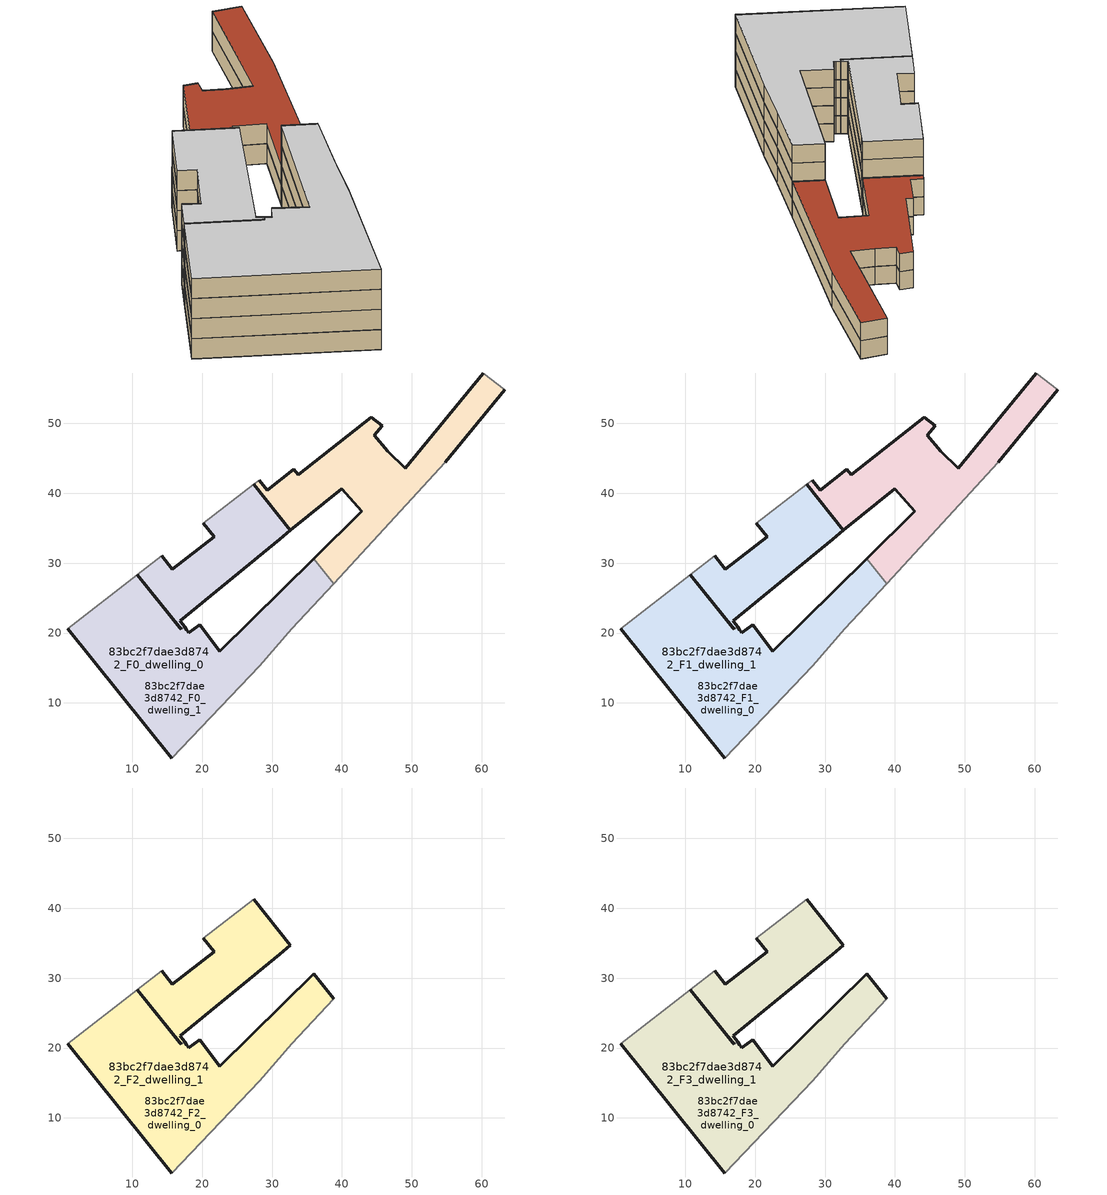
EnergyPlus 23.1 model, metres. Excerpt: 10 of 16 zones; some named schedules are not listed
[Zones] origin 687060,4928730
83bc2f7dae3d8742_F0_dwelling_0
 floor ground (EU_floor_Construction): 28.24,15.36 32.85,20.59 38.82,27.07 35.95,30.63 22.53,17.43 19.67,21.21 18.06,20.07 17.98,20.19 17.8,20.43 17.48,20.89 17.02,20.52 16.83,20.75 16.83,20.76 10.72,28.34 0.78,20.61 15.67,2.12 z0; 31.08,33.46 32.64,34.73 27.36,41.29 20.17,35.7 21.7,33.77 15.69,29.12 14.19,31.05 10.72,28.34 16.82,20.77 16.83,20.76 17.02,20.52 17.48,20.89 16.96,21.63 16.88,21.75 z0; 16.83,20.76 16.82,20.77 10.72,28.34 z0
 wall outside (EU_wall_Construction): 17.48,20.89 17.81,20.43 17.98,20.19 18.06,20.07 19.67,21.21 22.54,17.43 35.95,30.63 / 15.67,2.12 0.79,20.61 / 10.72,28.34 17.02,20.52 z0:3
 wall adiabatic (EU_wall_Construction): 38.82,27.07 32.85,20.59 28.24,15.36 15.67,2.12 / 0.79,20.61 10.72,28.34 z0:3
 wall to 83bc2f7dae3d8742_F0_dwelling_1 (EU_wall_Construction): 17.02,20.52 17.48,20.89 z0:3
 wall to 83bc2f7dae3d8742_F0_dwelling_2 (EU_wall_Construction): 35.95,30.63 38.82,27.07 z0:3
83bc2f7dae3d8742_F0_dwelling_1
 floor ground (EU_floor_Construction): 28.24,15.36 32.85,20.59 38.82,27.07 35.95,30.63 22.53,17.43 19.67,21.21 18.06,20.07 17.98,20.19 17.8,20.43 17.48,20.89 17.02,20.52 16.83,20.75 16.83,20.76 10.72,28.34 0.78,20.61 15.67,2.12 z0; 31.08,33.46 32.64,34.73 27.36,41.29 20.17,35.7 21.7,33.77 15.69,29.12 14.19,31.05 10.72,28.34 16.82,20.77 16.83,20.76 17.02,20.52 17.48,20.89 16.96,21.63 16.88,21.75 z0; 16.83,20.76 16.82,20.77 10.72,28.34 z0
 wall outside (EU_wall_Construction): 14.19,31.05 15.69,29.12 21.7,33.77 20.17,35.7 / 17.02,20.52 16.83,20.75 16.82,20.77 10.72,28.34 / 27.36,41.29 32.64,34.73 31.08,33.46 16.88,21.75 16.96,21.63 17.48,20.89 z0:3
 wall adiabatic (EU_wall_Construction): 10.72,28.34 14.19,31.05 / 20.17,35.7 27.36,41.29 z0:3
83bc2f7dae3d8742_F0_dwelling_2
 floor ground (EU_floor_Construction): 54.81,44.43 63.28,54.83 60.23,57.22 49.05,43.57 46.54,46.03 44.63,48.32 45.74,49.68 44.23,50.91 33.76,42.65 33.11,43.47 29.3,40.46 28.14,41.88 27.36,41.29 32.64,34.73 39.94,40.67 42.83,37.4 35.95,30.63 38.82,27.07 z0
 wall outside (EU_wall_Construction): 35.95,30.63 42.83,37.4 39.94,40.67 32.64,34.73 27.36,41.29 / 28.14,41.88 29.3,40.46 33.11,43.47 33.76,42.65 44.23,50.91 45.74,49.68 44.63,48.32 46.54,46.03 49.05,43.57 60.23,57.22 / 63.28,54.83 54.81,44.43 z0:3
 wall adiabatic (EU_wall_Construction): 27.36,41.29 28.14,41.88 / 60.23,57.22 63.28,54.83 / 54.81,44.43 38.82,27.07 z0:3
83bc2f7dae3d8742_F1_dwelling_0
 floor outside (EU_floor_Construction): 28.24,15.36 32.85,20.59 38.82,27.07 35.95,30.63 22.53,17.43 19.67,21.21 18.06,20.07 17.98,20.19 17.8,20.43 17.48,20.89 17.02,20.52 16.83,20.75 16.83,20.76 10.72,28.34 0.78,20.61 15.67,2.12 z3; 31.08,33.46 32.64,34.73 27.36,41.29 20.17,35.7 21.7,33.77 15.69,29.12 14.19,31.05 10.72,28.34 16.82,20.77 16.83,20.76 17.02,20.52 17.48,20.89 16.96,21.63 16.88,21.75 z3
 floor to 83bc2f7dae3d8742_F0_dwelling_1 (EU_floor_Construction): 16.83,20.76 16.82,20.77 10.72,28.34 z3
 wall outside (EU_wall_Construction): 17.48,20.89 17.81,20.43 17.98,20.19 18.06,20.07 19.67,21.21 22.54,17.43 35.95,30.63 / 15.67,2.12 0.79,20.61 / 10.72,28.34 17.02,20.52 z3:6
 wall adiabatic (EU_wall_Construction): 38.82,27.07 32.85,20.59 28.24,15.36 15.67,2.12 / 0.79,20.61 10.72,28.34 z3:6
 wall to 83bc2f7dae3d8742_F1_dwelling_1 (EU_wall_Construction): 17.02,20.52 17.48,20.89 z3:6
 wall to 83bc2f7dae3d8742_F1_dwelling_2 (EU_wall_Construction): 35.95,30.63 38.82,27.07 z3:6
83bc2f7dae3d8742_F1_dwelling_1
 floor to 83bc2f7dae3d8742_F0_dwelling_1 (EU_floor_Construction): 28.24,15.36 32.85,20.59 38.82,27.07 35.95,30.63 22.53,17.43 19.67,21.21 18.06,20.07 17.98,20.19 17.8,20.43 17.48,20.89 17.02,20.52 16.83,20.75 16.83,20.76 10.72,28.34 0.78,20.61 15.67,2.12 z3; 31.08,33.46 32.64,34.73 27.36,41.29 20.17,35.7 21.7,33.77 15.69,29.12 14.19,31.05 10.72,28.34 16.82,20.77 16.83,20.76 17.02,20.52 17.48,20.89 16.96,21.63 16.88,21.75 z3; 16.83,20.76 16.82,20.77 10.72,28.34 z3
 wall outside (EU_wall_Construction): 14.19,31.05 15.69,29.12 21.7,33.77 20.17,35.7 / 17.02,20.52 16.83,20.75 16.82,20.77 10.72,28.34 / 27.36,41.29 32.64,34.73 31.08,33.46 16.88,21.75 16.96,21.63 17.48,20.89 z3:6
 wall adiabatic (EU_wall_Construction): 10.72,28.34 14.19,31.05 / 20.17,35.7 27.36,41.29 z3:6
83bc2f7dae3d8742_F1_dwelling_2
 floor to 83bc2f7dae3d8742_F0_dwelling_2 (EU_floor_Construction): 54.81,44.43 63.28,54.83 60.23,57.22 49.05,43.57 46.54,46.03 44.63,48.32 45.74,49.68 44.23,50.91 33.75,42.65 33.11,43.47 29.29,40.46 28.13,41.88 27.36,41.29 32.64,34.73 39.94,40.67 42.83,37.4 35.95,30.63 38.82,27.07 z3
 wall outside (EU_wall_Construction): 35.95,30.63 42.83,37.4 39.94,40.67 32.64,34.73 27.36,41.29 / 28.14,41.88 29.3,40.46 33.11,43.47 33.76,42.65 44.23,50.91 45.74,49.68 44.63,48.32 46.54,46.03 49.05,43.57 60.23,57.22 / 63.28,54.83 54.81,44.43 z3:6
 wall adiabatic (EU_wall_Construction): 27.36,41.29 28.14,41.88 / 60.23,57.22 63.28,54.83 / 54.81,44.43 38.82,27.07 z3:6
 roof outside (EU_roof_Construction): 63.28,54.83 54.81,44.43 38.82,27.07 35.95,30.63 42.83,37.4 39.94,40.67 32.64,34.73 27.36,41.29 28.14,41.88 29.3,40.46 33.11,43.47 33.76,42.65 44.23,50.91 45.74,49.68 44.63,48.32 46.54,46.03 49.05,43.57 60.23,57.22 z6
83bc2f7dae3d8742_F2_dwelling_0
 floor outside (EU_floor_Construction): 28.24,15.36 32.85,20.59 38.82,27.07 35.95,30.63 22.53,17.43 19.67,21.21 18.06,20.07 17.98,20.19 17.8,20.43 17.48,20.89 17.02,20.52 16.83,20.75 16.83,20.76 10.72,28.34 0.78,20.61 15.67,2.12 z6; 31.08,33.46 32.64,34.73 27.36,41.29 20.17,35.7 21.7,33.77 15.69,29.12 14.19,31.05 10.72,28.34 16.82,20.77 16.83,20.76 17.02,20.52 17.48,20.89 16.96,21.63 16.88,21.75 z6
 floor to 83bc2f7dae3d8742_F1_dwelling_1 (EU_floor_Construction): 16.83,20.76 16.82,20.77 10.72,28.34 z6
 wall outside (EU_wall_Construction): 17.48,20.89 17.81,20.43 17.98,20.19 18.06,20.07 19.67,21.21 22.54,17.43 35.95,30.63 38.82,27.07 / 15.67,2.12 0.79,20.61 / 10.72,28.34 17.02,20.52 z6:9
 wall adiabatic (EU_wall_Construction): 38.82,27.07 32.85,20.59 28.24,15.36 15.67,2.12 / 0.79,20.61 10.72,28.34 z6:9
 wall to 83bc2f7dae3d8742_F2_dwelling_1 (EU_wall_Construction): 17.02,20.52 17.48,20.89 z6:9
83bc2f7dae3d8742_F2_dwelling_1
 floor to 83bc2f7dae3d8742_F1_dwelling_1 (EU_floor_Construction): 28.24,15.36 32.85,20.59 38.82,27.07 35.95,30.63 22.53,17.43 19.67,21.21 18.06,20.07 17.98,20.19 17.8,20.43 17.48,20.89 17.02,20.52 16.83,20.75 16.83,20.76 10.72,28.34 0.78,20.61 15.67,2.12 z6; 31.08,33.46 32.64,34.73 27.36,41.29 20.17,35.7 21.7,33.77 15.69,29.12 14.19,31.05 10.72,28.34 16.82,20.77 16.83,20.76 17.02,20.52 17.48,20.89 16.96,21.63 16.88,21.75 z6; 16.83,20.76 16.82,20.77 10.72,28.34 z6
 wall outside (EU_wall_Construction): 14.19,31.05 15.69,29.12 21.7,33.77 20.17,35.7 / 27.36,41.29 32.64,34.73 31.08,33.46 16.88,21.75 16.96,21.63 17.48,20.89 / 17.02,20.52 16.83,20.75 16.82,20.77 10.72,28.34 z6:9
 wall adiabatic (EU_wall_Construction): 10.72,28.34 14.19,31.05 / 20.17,35.7 27.36,41.29 z6:9
83bc2f7dae3d8742_F3_dwelling_0
 floor outside (EU_floor_Construction): 28.24,15.36 32.85,20.59 38.82,27.07 35.95,30.63 22.53,17.43 19.67,21.21 18.06,20.07 17.98,20.19 17.8,20.43 17.48,20.89 17.02,20.52 16.83,20.75 16.83,20.76 10.72,28.34 0.78,20.61 15.67,2.12 z9; 31.08,33.46 32.64,34.73 27.36,41.29 20.17,35.7 21.7,33.77 15.69,29.12 14.19,31.05 10.72,28.34 16.82,20.77 16.83,20.76 17.02,20.52 17.48,20.89 16.96,21.63 16.88,21.75 z9
 floor to 83bc2f7dae3d8742_F2_dwelling_1 (EU_floor_Construction): 16.83,20.76 16.82,20.77 10.72,28.34 z9
 wall outside (EU_wall_Construction): 17.48,20.89 17.81,20.43 17.98,20.19 18.06,20.07 19.67,21.21 22.54,17.43 35.95,30.63 38.82,27.07 / 15.67,2.12 0.79,20.61 / 10.72,28.34 17.02,20.52 z9:12
 wall adiabatic (EU_wall_Construction): 38.82,27.07 32.85,20.59 28.24,15.36 15.67,2.12 / 0.79,20.61 10.72,28.34 z9:12
 wall to 83bc2f7dae3d8742_F3_dwelling_1 (EU_wall_Construction): 17.02,20.52 17.48,20.89 z9:12
 ceiling to 83bc2f7dae3d8742_F4_dwelling_1 (EU_floor_Construction): 35.95,30.63 38.82,27.07 32.85,20.59 28.24,15.36 15.67,2.12 0.78,20.61 10.72,28.34 16.83,20.76 16.83,20.75 17.02,20.52 17.48,20.89 17.8,20.43 17.98,20.19 18.06,20.07 19.67,21.21 22.53,17.43 z12; 10.72,28.34 16.82,20.77 16.83,20.76 z12; 27.36,41.29 32.64,34.73 31.08,33.46 16.88,21.75 16.96,21.63 17.48,20.89 17.02,20.52 16.83,20.76 16.82,20.77 10.72,28.34 14.19,31.05 15.69,29.12 21.7,33.77 20.17,35.7 z12
83bc2f7dae3d8742_F3_dwelling_1
 floor to 83bc2f7dae3d8742_F2_dwelling_1 (EU_floor_Construction): 28.24,15.36 32.85,20.59 38.82,27.07 35.95,30.63 22.53,17.43 19.67,21.21 18.06,20.07 17.98,20.19 17.8,20.43 17.48,20.89 17.02,20.52 16.83,20.75 16.83,20.76 10.72,28.34 0.78,20.61 15.67,2.12 z9; 31.08,33.46 32.64,34.73 27.36,41.29 20.17,35.7 21.7,33.77 15.69,29.12 14.19,31.05 10.72,28.34 16.82,20.77 16.83,20.76 17.02,20.52 17.48,20.89 16.96,21.63 16.88,21.75 z9; 16.83,20.76 16.82,20.77 10.72,28.34 z9
 wall outside (EU_wall_Construction): 14.19,31.05 15.69,29.12 21.7,33.77 20.17,35.7 / 27.36,41.29 32.64,34.73 31.08,33.46 16.88,21.75 16.96,21.63 17.48,20.89 / 17.02,20.52 16.83,20.75 16.82,20.77 10.72,28.34 z9:12
 wall adiabatic (EU_wall_Construction): 10.72,28.34 14.19,31.05 / 20.17,35.7 27.36,41.29 z9:12
 ceiling to 83bc2f7dae3d8742_F4_dwelling_1 (EU_floor_Construction): 35.95,30.63 38.82,27.07 32.85,20.59 28.24,15.36 15.67,2.12 0.78,20.61 10.72,28.34 16.83,20.76 16.83,20.75 17.02,20.52 17.48,20.89 17.8,20.43 17.98,20.19 18.06,20.07 19.67,21.21 22.53,17.43 z12; 27.36,41.29 32.64,34.73 31.08,33.46 16.88,21.75 16.96,21.63 17.48,20.89 17.02,20.52 16.83,20.76 16.82,20.77 10.72,28.34 14.19,31.05 15.69,29.12 21.7,33.77 20.17,35.7 z12; 10.72,28.34 16.82,20.77 16.83,20.76 z12
[Building]
EU S2 Campaign: North Axis=0; Terrain=City; Solar Distribution=FullExterior
[Site:Location]
Bologna: Latitude=44.5; Longitude=11.25; Time Zone=1; Elevation=37
[SizingPeriod:WeatherFileDays]
AnnualSizingPeriod: Begin Month=1; Begin Day of Month=1; End Month=12; End Day of Month=31; Day of Week for Start Day=Monday; Use Weather File Daylight Saving Period=No; Use Weather File Rain and Snow Indicators=No
[MATERIAL]
EU_InternalMass_Material: Roughness=MediumRough; Thickness=0.1; Conductivity=1; Density=1800; Specific Heat=900; Thermal Absorptance=0.9; Solar Absorptance=0.7; Visible Absorptance=0.7
[MATERIAL:NOMASS] Roughness=MediumRough; Thermal Absorptance=0.9; Solar Absorptance=0.7; Visible Absorptance=0.7
Name | Thermal Resistance
EU_wall_NoMass | 0.905828
EU_roof_NoMass | 0.37593
EU_floor_NoMass | 0.67114
[CONSTRUCTION]
EU_wall_Construction: EU_wall_NoMass
EU_roof_Construction: EU_roof_NoMass
EU_floor_Construction: EU_floor_NoMass
EU_InternalMass_Construction: EU_InternalMass_Material
[ZONE] Type=1; Multiplier=1; Ceiling Height=autocalculate; Floor Area=autocalculate; Part of Total Floor Area=Yes
Name | Volume
83bc2f7dae3d8742_F0_dwelling_0; 83bc2f7dae3d8742_F1_dwelling_0; 83bc2f7dae3d8742_F2_dwelling_0; 83bc2f7dae3d8742_F3_dwelling_0; 83bc2f7dae3d8742_F0_dwelling_1; 83bc2f7dae3d8742_F1_dwelling_1; 83bc2f7dae3d8742_F2_dwelling_1; 83bc2f7dae3d8742_F3_dwelling_1 | 1721.26
83bc2f7dae3d8742_F0_dwelling_2 | 860.605
83bc2f7dae3d8742_F1_dwelling_2 | 860.606
[INTERNALMASS] Construction=EU_InternalMass_Construction
Name | Zone or ZoneList | Surface Area
83bc2f7dae3d8742_F0_dwelling_0_EU_InternalMass | 83bc2f7dae3d8742_F0_dwelling_0 | 408.119
83bc2f7dae3d8742_F0_dwelling_1_EU_InternalMass | 83bc2f7dae3d8742_F0_dwelling_1 | 165.635
83bc2f7dae3d8742_F0_dwelling_2_EU_InternalMass | 83bc2f7dae3d8742_F0_dwelling_2 | 286.869
83bc2f7dae3d8742_F1_dwelling_0_EU_InternalMass | 83bc2f7dae3d8742_F1_dwelling_0 | 408.119
83bc2f7dae3d8742_F1_dwelling_1_EU_InternalMass | 83bc2f7dae3d8742_F1_dwelling_1 | 165.635
83bc2f7dae3d8742_F1_dwelling_2_EU_InternalMass | 83bc2f7dae3d8742_F1_dwelling_2 | 286.869
83bc2f7dae3d8742_F2_dwelling_0_EU_InternalMass | 83bc2f7dae3d8742_F2_dwelling_0 | 430.316
83bc2f7dae3d8742_F2_dwelling_1_EU_InternalMass | 83bc2f7dae3d8742_F2_dwelling_1 | 430.314
83bc2f7dae3d8742_F3_dwelling_0_EU_InternalMass | 83bc2f7dae3d8742_F3_dwelling_0 | 430.316
83bc2f7dae3d8742_F3_dwelling_1_EU_InternalMass | 83bc2f7dae3d8742_F3_dwelling_1 | 430.314
[OTHEREQUIPMENT] Fuel Type=Electricity; Design Level Calculation Method=Watts/Area; Power per Zone Floor Area=1; Fraction Latent=0; Fraction Radiant=0; Fraction Lost=0; Carbon Dioxide Generation Rate=0; EndUse Subcategory=EU_Step8_InternalGains
Name | Zone or ZoneList or Space or SpaceList | Schedule
EU_Step8_InternalGain_83bc2f7dae3d8742_F0_dwelling_0_f000 | 83bc2f7dae3d8742_F0_dwelling_0 | EU_Step8_GainSchedule_83bc2f7dae3d8742_F0_dwelling_0_f000
EU_Step8_InternalGain_83bc2f7dae3d8742_F0_dwelling_1_f000 | 83bc2f7dae3d8742_F0_dwelling_1 | EU_Step8_GainSchedule_83bc2f7dae3d8742_F0_dwelling_1_f000
EU_Step8_InternalGain_83bc2f7dae3d8742_F0_dwelling_2_f000 | 83bc2f7dae3d8742_F0_dwelling_2 | EU_Step8_GainSchedule_83bc2f7dae3d8742_F0_dwelling_2_f000
EU_Step8_InternalGain_83bc2f7dae3d8742_F1_dwelling_0_f000 | 83bc2f7dae3d8742_F1_dwelling_0 | EU_Step8_GainSchedule_83bc2f7dae3d8742_F1_dwelling_0_f000
EU_Step8_InternalGain_83bc2f7dae3d8742_F1_dwelling_1_f000 | 83bc2f7dae3d8742_F1_dwelling_1 | EU_Step8_GainSchedule_83bc2f7dae3d8742_F1_dwelling_1_f000
EU_Step8_InternalGain_83bc2f7dae3d8742_F1_dwelling_2_f000 | 83bc2f7dae3d8742_F1_dwelling_2 | EU_Step8_GainSchedule_83bc2f7dae3d8742_F1_dwelling_2_f000
EU_Step8_InternalGain_83bc2f7dae3d8742_F2_dwelling_0_f000 | 83bc2f7dae3d8742_F2_dwelling_0 | EU_Step8_GainSchedule_83bc2f7dae3d8742_F2_dwelling_0_f000
EU_Step8_InternalGain_83bc2f7dae3d8742_F2_dwelling_1_f000 | 83bc2f7dae3d8742_F2_dwelling_1 | EU_Step8_GainSchedule_83bc2f7dae3d8742_F2_dwelling_1_f000
EU_Step8_InternalGain_83bc2f7dae3d8742_F3_dwelling_0_f000 | 83bc2f7dae3d8742_F3_dwelling_0 | EU_Step8_GainSchedule_83bc2f7dae3d8742_F3_dwelling_0_f000
EU_Step8_InternalGain_83bc2f7dae3d8742_F3_dwelling_1_f000 | 83bc2f7dae3d8742_F3_dwelling_1 | EU_Step8_GainSchedule_83bc2f7dae3d8742_F3_dwelling_1_f000
[ZONEVENTILATION:DESIGNFLOWRATE] Schedule=EU_AlwaysOn; Design Flow Rate Calculation Method=AirChanges/Hour; Air Changes per Hour=0.73129; Ventilation Type=Natural; Fan Pressure Rise=0; Fan Total Efficiency=1; Constant Term Coefficient=1; Temperature Term Coefficient=0; Velocity Term Coefficient=0; Velocity Squared Term Coefficient=0; Minimum Indoor Temperature=-100; Maximum Indoor Temperature=100; Delta Temperature=-100; Minimum Outdoor Temperature=-100; Maximum Outdoor Temperature=100; Maximum Wind Speed=40
Name | Zone or ZoneList or Space or SpaceList
EU_ConstantAir_83bc2f7dae3d8742_F0_dwelling_0 | 83bc2f7dae3d8742_F0_dwelling_0
EU_ConstantAir_83bc2f7dae3d8742_F0_dwelling_1 | 83bc2f7dae3d8742_F0_dwelling_1
EU_ConstantAir_83bc2f7dae3d8742_F0_dwelling_2 | 83bc2f7dae3d8742_F0_dwelling_2
EU_ConstantAir_83bc2f7dae3d8742_F1_dwelling_0 | 83bc2f7dae3d8742_F1_dwelling_0
EU_ConstantAir_83bc2f7dae3d8742_F1_dwelling_1 | 83bc2f7dae3d8742_F1_dwelling_1
EU_ConstantAir_83bc2f7dae3d8742_F1_dwelling_2 | 83bc2f7dae3d8742_F1_dwelling_2
EU_ConstantAir_83bc2f7dae3d8742_F2_dwelling_0 | 83bc2f7dae3d8742_F2_dwelling_0
EU_ConstantAir_83bc2f7dae3d8742_F2_dwelling_1 | 83bc2f7dae3d8742_F2_dwelling_1
EU_ConstantAir_83bc2f7dae3d8742_F3_dwelling_0 | 83bc2f7dae3d8742_F3_dwelling_0
EU_ConstantAir_83bc2f7dae3d8742_F3_dwelling_1 | 83bc2f7dae3d8742_F3_dwelling_1
[HVACTEMPLATE:THERMOSTAT] Constant Heating Setpoint=20; Constant Cooling Setpoint=50
EU_HeatOnly_83bc2f7dae3d8742_F0_dwelling_0; EU_HeatOnly_83bc2f7dae3d8742_F0_dwelling_1; EU_HeatOnly_83bc2f7dae3d8742_F0_dwelling_2; EU_HeatOnly_83bc2f7dae3d8742_F1_dwelling_0; EU_HeatOnly_83bc2f7dae3d8742_F1_dwelling_1; EU_HeatOnly_83bc2f7dae3d8742_F1_dwelling_2; EU_HeatOnly_83bc2f7dae3d8742_F2_dwelling_0; EU_HeatOnly_83bc2f7dae3d8742_F2_dwelling_1; EU_HeatOnly_83bc2f7dae3d8742_F3_dwelling_0; EU_HeatOnly_83bc2f7dae3d8742_F3_dwelling_1; EU_HeatOnly_83bc2f7dae3d8742_F4_dwelling_0; EU_HeatOnly_83bc2f7dae3d8742_F4_dwelling_1; EU_HeatOnly_83bc2f7dae3d8742_F5_dwelling_0; EU_HeatOnly_83bc2f7dae3d8742_F5_dwelling_1; EU_HeatOnly_83bc2f7dae3d8742_F6_dwelling_0; EU_HeatOnly_83bc2f7dae3d8742_F6_dwelling_1
[HVACTEMPLATE:ZONE:IDEALLOADSAIRSYSTEM] System Availability Schedule=EU_AlwaysOn; Maximum Heating Supply Air Temperature=50; Minimum Cooling Supply Air Temperature=13; Maximum Heating Supply Air Humidity Ratio=0.0156; Minimum Cooling Supply Air Humidity Ratio=0.0077; Heating Limit=NoLimit; Cooling Limit=NoLimit; Heating Availability Schedule=EU_AlwaysOn; Cooling Availability Schedule=EU_CoolingOff; Dehumidification Control Type=ConstantSensibleHeatRatio; Cooling Sensible Heat Ratio=0.7; Dehumidification Setpoint=60; Humidification Control Type=None; Humidification Setpoint=30; Outdoor Air Method=None; Outdoor Air Flow Rate per Person=0.00944; Outdoor Air Flow Rate per Zone Floor Area=0; Outdoor Air Flow Rate per Zone=0; Demand Controlled Ventilation Type=None; Outdoor Air Economizer Type=NoEconomizer; Heat Recovery Type=None; Sensible Heat Recovery Effectiveness=0.7; Latent Heat Recovery Effectiveness=0.65
Name | Template Thermostat
83bc2f7dae3d8742_F0_dwelling_0 | EU_HeatOnly_83bc2f7dae3d8742_F0_dwelling_0
83bc2f7dae3d8742_F0_dwelling_1 | EU_HeatOnly_83bc2f7dae3d8742_F0_dwelling_1
83bc2f7dae3d8742_F0_dwelling_2 | EU_HeatOnly_83bc2f7dae3d8742_F0_dwelling_2
83bc2f7dae3d8742_F1_dwelling_0 | EU_HeatOnly_83bc2f7dae3d8742_F1_dwelling_0
83bc2f7dae3d8742_F1_dwelling_1 | EU_HeatOnly_83bc2f7dae3d8742_F1_dwelling_1
83bc2f7dae3d8742_F1_dwelling_2 | EU_HeatOnly_83bc2f7dae3d8742_F1_dwelling_2
83bc2f7dae3d8742_F2_dwelling_0 | EU_HeatOnly_83bc2f7dae3d8742_F2_dwelling_0
83bc2f7dae3d8742_F2_dwelling_1 | EU_HeatOnly_83bc2f7dae3d8742_F2_dwelling_1
83bc2f7dae3d8742_F3_dwelling_0 | EU_HeatOnly_83bc2f7dae3d8742_F3_dwelling_0
83bc2f7dae3d8742_F3_dwelling_1 | EU_HeatOnly_83bc2f7dae3d8742_F3_dwelling_1
